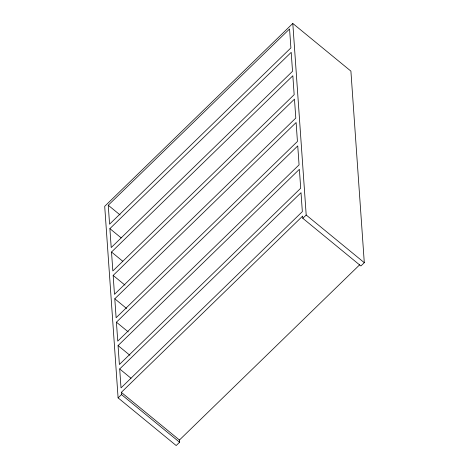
<?xml version="1.0" encoding="UTF-8"?>
<svg xmlns="http://www.w3.org/2000/svg" width="469" height="469" viewBox="0 0 469 469"><rect width="100%" height="100%" fill="white"/><g stroke="black" fill="none" stroke-linecap="round" stroke-linejoin="round"><path stroke-width="0.7" d="M292.803 23.45L104.704 206.313L118.1 397.876L176.197 445.55L179.586 442.255L179.434 440.028L121.33 392.354L302.652 216.08L302.81 218.308L360.907 265.982L364.296 262.687L350.9 71.124L292.803 23.45L306.198 215.013L364.296 262.687M108.251 205.246L289.566 28.972L290.891 47.908L109.576 224.182L108.251 205.246L120.093 214.966M109.887 228.638L291.202 52.358L292.527 71.294L111.206 247.568L109.887 228.638L121.166 237.894M111.522 252.023L292.838 75.749L294.163 94.679L112.841 270.959L111.522 252.023L122.802 261.28M113.158 275.414L294.473 99.135L295.798 118.071L114.477 294.344L113.158 275.414L125 285.134M114.794 298.8L296.109 122.526L297.434 141.456L116.113 317.736L114.794 298.8L126.636 308.52M116.429 322.185L297.745 145.912L299.07 164.848L117.748 341.121L116.429 322.185L128.272 331.905M118.065 345.577L299.38 169.303L300.705 188.233L119.384 364.507L118.065 345.577L129.907 355.297M119.695 368.962L301.016 192.689L302.341 211.625L121.02 387.898L119.695 368.962L130.98 378.219M118.1 397.876L121.489 394.581L121.33 392.354M302.81 218.308L306.198 215.013M179.434 440.028L359.705 264.774M121.489 394.581L179.586 442.255"/></g></svg>
